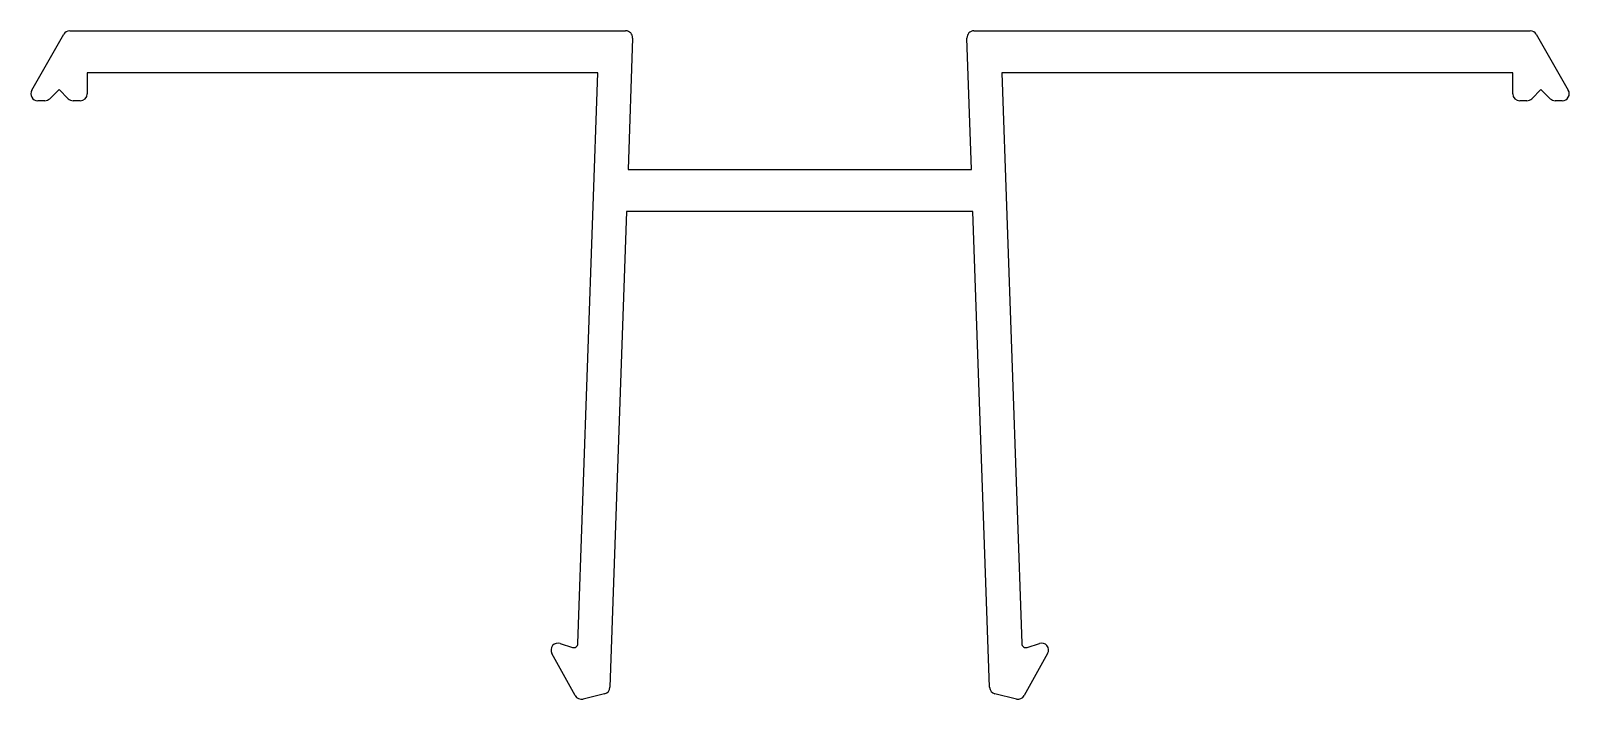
# Model space of a CAD drawing. Extents: x 1885.9 to 1940.9, y 1951.1 to 1975.
import ezdxf

# ---------------------------------------------------------------- set-up
doc = ezdxf.new("R2010")
doc.units = 0
doc.layers.get('0').update_dxf_attribs({"linetype": 'CONTINUOUS'})

msp = doc.modelspace()

# ---------------------------------------------------------------- linework, layer by layer
at = {"linetype": 'CONTINUOUS'}
for p, q in [((1885.974, 1972.848), (1887.117, 1974.848)), ((1887.334, 1974.974), (1907.208, 1974.974)), ((1907.458, 1974.715), (1907.293, 1970.013)), ((1919.573, 1970.013), (1919.408, 1974.715)), ((1919.658, 1974.974), (1939.547, 1974.974)), ((1939.764, 1974.848), (1940.908, 1972.848)), ((1887.96, 1973.474), (1887.96, 1972.724)), ((1906.213, 1973.474), (1887.96, 1973.474)), ((1905.499, 1953.075), (1906.213, 1973.474)), ((1920.652, 1973.474), (1921.366, 1953.075)), ((1938.922, 1973.474), (1920.652, 1973.474)), ((1938.922, 1972.724), (1938.922, 1973.474)), ((1886.95, 1972.873), (1886.617, 1972.546)), ((1887.275, 1972.547), (1886.95, 1972.873)), ((1939.931, 1972.873), (1939.606, 1972.547)), ((1940.264, 1972.546), (1939.931, 1972.873)), ((1886.442, 1972.474), (1886.191, 1972.474)), ((1887.71, 1972.474), (1887.452, 1972.474)), ((1939.429, 1972.474), (1939.172, 1972.474)), ((1940.691, 1972.474), (1940.44, 1972.474)), ((1907.293, 1970.013), (1919.573, 1970.013)), ((1907.241, 1968.513), (1906.646, 1951.518)), ((1919.625, 1968.513), (1907.241, 1968.513)), ((1920.22, 1951.518), (1919.625, 1968.513)), ((1904.868, 1953.08), (1905.303, 1952.938)), ((1921.563, 1952.938), (1921.998, 1953.08)), ((1905.406, 1951.217), (1904.571, 1952.721)), ((1922.294, 1952.721), (1921.46, 1951.217)), ((1906.455, 1951.283), (1905.684, 1951.095)), ((1921.182, 1951.095), (1920.411, 1951.283))]:
    msp.add_line(p, q, dxfattribs=at)
for centre, radius, start, end in [((1887.334, 1974.724), 0.25, 90, 150.2358), ((1907.208, 1974.724), 0.25, 357.9951, 90), ((1919.658, 1974.724), 0.25, 90, 182.0049), ((1939.547, 1974.724), 0.25, 29.7642, 90), ((1886.191, 1972.724), 0.25, 150.2358, 270), ((1886.442, 1972.724), 0.25, 270, 314.4437), ((1887.452, 1972.724), 0.25, 225, 270), ((1887.71, 1972.724), 0.25, 270, 0), ((1939.172, 1972.724), 0.25, 180, 270), ((1939.429, 1972.724), 0.25, 270, 315), ((1940.44, 1972.724), 0.25, 225.5563, 270), ((1940.691, 1972.724), 0.25, 270, 29.7642), ((1904.79, 1952.843), 0.25, 71.8833, 209.0217), ((1905.349, 1953.08), 0.15, 251.8833, 357.9951), ((1921.516, 1953.08), 0.15, 182.0049, 288.1167), ((1922.076, 1952.843), 0.25, 330.9783, 108.1167), ((1906.396, 1951.526), 0.25, 283.7074, 357.9951), ((1920.47, 1951.526), 0.25, 182.0049, 256.2926), ((1905.624, 1951.338), 0.25, 209.0217, 283.7074), ((1921.241, 1951.338), 0.25, 256.2926, 330.9783)]:
    msp.add_arc(centre, radius, start, end, dxfattribs=at)

doc.saveas('drawing.dxf')
